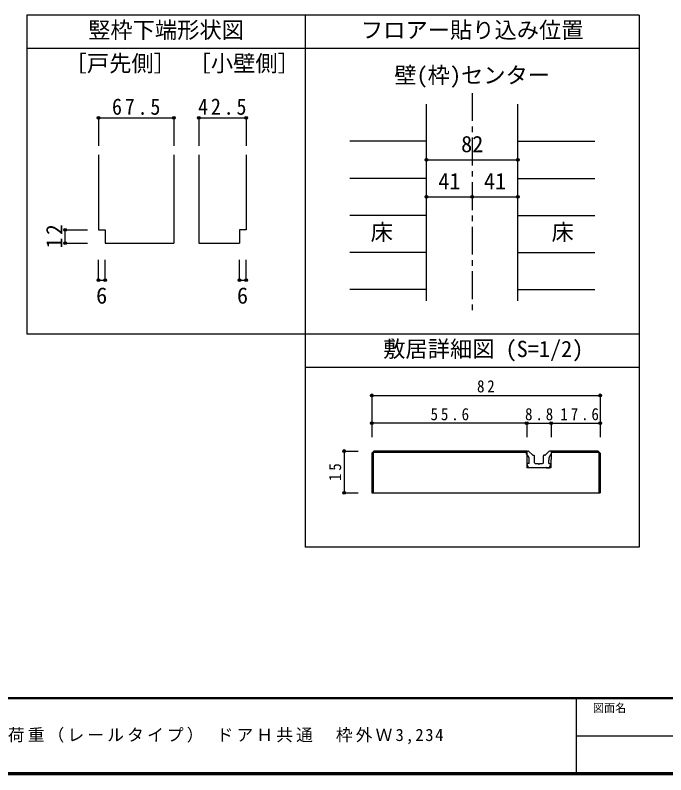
# Model space of a CAD drawing. Units: millimetres at full size, sheet at 1:5, with parts at other scales. Extents: x -973 to 977, y -718 to 696.
# Drawn here: x -502 to 82, y -701 to -18 of the extents above; entities that cross this region are included whole.
import ezdxf
from ezdxf.enums import TextEntityAlignment as Align

# ---------------------------------------------------------------- set-up
doc = ezdxf.new("R2010")
doc.units = ezdxf.units.MM
doc.header["$LTSCALE"] = 5
doc.header["$PDMODE"] = 32
doc.header["$PDSIZE"] = 2.5
doc.linetypes.add('CHAIN1', pattern=[8, 5, -1, 1, -1])
for name, color, linetype in [('0-0_補助線', 7, 'Continuous'), ('0-1_通り芯', 4, 'CHAIN1'), ('0-3_仕上げ', 2, 'Continuous'), ('0-4_枠', 3, 'Continuous'), ('0-A_文字', 7, 'Continuous'), ('0-B_寸法', 7, 'Continuous'), ('1-4_枠', 3, 'Continuous'), ('1-7_金物', 7, 'Continuous'), ('1-B_寸法', 7, 'Continuous'), ('F-1_枠', 6, 'Continuous'), ('F-A_文字', 7, 'Continuous')]:
    doc.layers.add(name, color=color, linetype=linetype)
doc.styles.add('ＭＳ ゴシック', font='')
doc.styles.get('ＭＳ ゴシック').set_extended_font_data('MS Gothic')

msp = doc.modelspace()

# ---------------------------------------------------------------- linework, layer by layer
at = {"layer": '0-0_補助線', "color": 4}
for p, q in [((-337.275, -110.68), (-294.775, -110.68)), ((-337.275, -110.68), (-337.275, -135.94)), ((-294.775, -110.68), (-294.775, -135.94))]:
    msp.add_line(p, q, dxfattribs=at)
at = {"layer": '0-0_補助線'}
for p in [(-337.275, -110.68), (-294.775, -110.68)]:
    msp.add_point(p, dxfattribs=at)
at = {"layer": '0-1_通り芯'}
msp.add_line((-91.68, -88.5), (-91.68, -285.007), dxfattribs=at)
at = {"layer": '0-3_仕上げ', "color": 4}
for p, q in [((-132.68, -131.801), (-201.68, -131.801)), ((-50.68, -131.801), (18.32, -131.801)), ((-132.68, -165.103), (-201.68, -165.103)), ((-50.68, -165.103), (18.32, -165.103)), ((-132.68, -198.404), (-201.68, -198.404)), ((-50.68, -198.404), (18.32, -198.404)), ((-132.68, -231.706), (-201.68, -231.706)), ((-50.68, -231.706), (18.32, -231.706)), ((-132.68, -265.007), (-201.68, -265.007)), ((-50.68, -265.007), (18.32, -265.007))]:
    msp.add_line(p, q, dxfattribs=at)
at = {"layer": '0-4_枠'}
for p, q in [((-132.68, -275.007), (-132.68, -98.5)), ((-50.68, -275.007), (-50.68, -98.5)), ((-359.775, -143.981), (-359.775, -223.23)), ((-337.275, -143.981), (-337.275, -223.23)), ((-294.775, -143.981), (-294.775, -211.23)), ((-300.775, -211.23), (-300.775, -223.23)), ((-294.775, -211.23), (-300.775, -211.23)), ((-337.275, -223.23), (-300.775, -223.23))]:
    msp.add_line(p, q, dxfattribs=at)
msp.add_lwpolyline([(-427.275, -143.981), (-427.275, -211.23), (-421.275, -211.23), (-421.275, -223.23), (-359.775, -223.23)], dxfattribs=at)
at = {"layer": '0-A_文字', "color": 3}
for p, q in [((58.32, -18.5), (-491.68, -18.5)), ((-491.68, -18.5), (-491.68, -305.007)), ((-241.68, -18.5), (-241.68, -496.5)), ((58.32, -48.5), (-491.68, -48.5)), ((58.32, -305.007), (-491.68, -305.007)), ((58.32, -335.007), (-241.68, -335.007))]:
    msp.add_line(p, q, dxfattribs=at)
msp.add_lwpolyline([(58.32, -18.5), (58.32, -496.5), (-241.68, -496.5)], dxfattribs=at)
at = {"layer": '0-B_寸法', "color": 4}
for p, q in [((-427.275, -110.68), (-427.275, -135.94)), ((-132.68, -148.452), (-50.68, -148.452)), ((-132.68, -181.753), (-50.68, -181.753)), ((-457.275, -223.23), (-457.275, -211.23)), ((-457.275, -211.23), (-437.275, -211.23)), ((-457.275, -223.23), (-437.275, -223.23)), ((-427.275, -256.43), (-427.275, -238.23)), ((-300.775, -256.43), (-300.775, -238.23))]:
    msp.add_line(p, q, dxfattribs=at)
for points in [[(-427.275, -110.68), (-359.775, -110.68), (-359.775, -135.94)], [(-427.275, -256.43), (-421.275, -256.43), (-421.275, -238.23)], [(-300.775, -256.43), (-294.775, -256.43), (-294.775, -238.23)]]:
    msp.add_lwpolyline(points, dxfattribs=at)
at = {"layer": '0-B_寸法'}
for p in [(-427.275, -110.68), (-359.775, -110.68), (-132.68, -148.452), (-50.68, -148.452), (-132.68, -181.753), (-91.68, -181.753), (-50.68, -181.753), (-457.275, -211.23), (-457.275, -223.23), (-427.275, -256.43), (-421.275, -256.43), (-300.775, -256.43), (-294.775, -256.43)]:
    msp.add_point(p, dxfattribs=at)
at = {"layer": '1-4_枠'}
for p, q in [((-180.001, -410.007), (-181.769, -411.775)), ((-181.74, -411.775), (-181.74, -447.507)), ((-180.519, -411.257), (-180.519, -447.507)), ((-42.769, -411.257), (-180.519, -411.257)), ((-42.769, -410.007), (-180.001, -410.007)), ((-20.769, -410.007), (-20.769, -417.507)), ((21.463, -410.007), (-20.769, -410.007)), ((21.981, -411.257), (-20.769, -411.257)), ((21.463, -410.007), (23.231, -411.775)), ((21.981, -411.257), (21.981, -447.507)), ((23.231, -411.775), (23.231, -447.507)), ((-21.019, -417.507), (-21.019, -425.007)), ((-21.019, -417.507), (-20.769, -417.507)), ((-21.019, -425.007), (-42.519, -425.007)), ((-181.769, -447.507), (23.231, -447.507))]:
    msp.add_line(p, q, dxfattribs=at)
msp.add_lwpolyline([(-42.769, -410.007), (-42.769, -417.507), (-42.519, -417.507), (-42.519, -425.007)], dxfattribs=at)
at = {"layer": '1-7_金物'}
for p, q in [((-37.614, -413.537), (-40.778, -410.373)), ((-37.083, -413.757), (-36.269, -413.757)), ((-35.769, -420.507), (-35.769, -414.257)), ((-27.769, -420.507), (-27.769, -414.257)), ((-26.455, -413.757), (-27.269, -413.757)), ((-25.924, -413.537), (-22.76, -410.373)), ((-20.519, -410.007), (-21.876, -410.007)), ((-20.519, -412.507), (-20.519, -410.007)), ((-40.519, -421.257), (-42.019, -421.257)), ((-40.519, -421.257), (-40.519, -418.097)), ((-35.019, -421.257), (-32.519, -421.257)), ((-32.519, -421.257), (-31.769, -422.007)), ((-31.769, -422.007), (-31.019, -421.257)), ((-31.019, -421.257), (-28.519, -421.257)), ((-23.019, -421.257), (-23.019, -418.097)), ((-23.019, -421.257), (-21.519, -421.257)), ((-22.269, -425.007), (-21.054, -421.941)), ((-26.019, -425.007), (-37.519, -425.007)), ((-25.519, -424.507), (-26.019, -425.007)), ((-25.019, -425.007), (-25.519, -424.507)), ((-25.019, -425.007), (-22.269, -425.007))]:
    msp.add_line(p, q, dxfattribs=at)
for points in [[(-43.019, -412.507), (-43.019, -410.007), (-41.662, -410.007)], [(-38.519, -425.007), (-41.269, -425.007), (-42.484, -421.941)], [(-38.519, -425.007), (-38.019, -424.507), (-37.519, -425.007)]]:
    msp.add_lwpolyline(points, dxfattribs=at)
for centre, radius, start, end in [((-48.019, -418.097), 7.5, 0, 48.19), ((-41.662, -411.257), 1.25, 45, 90), ((-37.083, -413.007), 0.75, 225, 270), ((-36.269, -414.257), 0.5, 0, 90), ((-27.269, -414.257), 0.5, 90, 180), ((-26.455, -413.007), 0.75, 270, 315), ((-15.519, -418.097), 7.5, 131.81, 180), ((-21.876, -411.257), 1.25, 90, 135), ((-42.019, -421.757), 0.5, 90, 201.616), ((-35.019, -420.507), 0.75, 180, 270), ((-28.519, -420.507), 0.75, 270, 0), ((-21.519, -421.757), 0.5, 338.384, 90)]:
    msp.add_arc(centre, radius, start, end, dxfattribs=at)
at = {"layer": '1-B_寸法', "color": 4}
for p, q in [((-181.769, -360.007), (-181.769, -385.007)), ((-42.769, -385.007), (-181.769, -385.007)), ((-181.769, -385.007), (-181.769, -397.507)), ((-42.769, -385.007), (-20.769, -385.007)), ((-42.769, -385.007), (-42.769, -397.507)), ((-20.769, -385.007), (23.231, -385.007)), ((-20.769, -385.007), (-20.769, -397.507)), ((23.231, -385.007), (23.231, -397.507)), ((-206.769, -410.007), (-194.269, -410.007)), ((-206.769, -410.007), (-206.769, -447.507)), ((-206.769, -447.507), (-194.269, -447.507))]:
    msp.add_line(p, q, dxfattribs=at)
msp.add_lwpolyline([(-181.769, -360.007), (23.231, -360.007), (23.231, -385.007)], dxfattribs=at)
at = {"layer": '1-B_寸法'}
for p in [(-181.769, -360.007), (23.231, -360.007), (-181.769, -385.007), (-42.769, -385.007), (-20.769, -385.007), (23.231, -385.007), (-206.769, -410.007), (-206.769, -447.507)]:
    msp.add_point(p, dxfattribs=at)
at = {"layer": 'F-1_枠'}
for p, q in [((976.653, -631.667), (-973.347, -631.667)), ((976.653, -632.5), (-973.347, -632.5)), ((1.653, -632.5), (1.653, -699.167)), ((1.653, -665.833), (974.986, -665.834)), ((976.653, -699.167), (-973.347, -699.167)), ((976.653, -700), (-973.347, -700)), ((976.653, -700.833), (-973.347, -700.833))]:
    msp.add_line(p, q, dxfattribs=at)

# ---------------------------------------------------------------- texts
at = {"layer": '0-0_補助線', "style": 'ＭＳ ゴシック'}
for s, p in [('［戸先側］', (-457.792, -73.5)), ('［小壁側］', (-346.425, -73.5))]:
    msp.add_text(s, height=14.66, dxfattribs=at).set_placement(p, align=Align.BOTTOM_LEFT)
at = {"layer": '0-0_補助線', "insert": (-337.9, -108.18), "char_height": 14.66, "attachment_point": 7, "style": 'ＭＳ ゴシック'}
msp.add_mtext('\\T1.28;\\W0.9;42.5', dxfattribs=at)
at = {"layer": '0-A_文字', "style": 'ＭＳ ゴシック'}
for s, p in [('竪枠下端形状図', (-436.68, -43.5)), ('フロアー貼り込み位置', (-191.68, -43.5)), ('壁(枠)センター', (-161.68, -84.091)), ('床', (-182.93, -225.055)), ('床', (-20.43, -225.055)), ('敷居詳細図 (S=1/2)', (-171.68, -330.007))]:
    msp.add_text(s, height=14.66, dxfattribs=at).set_placement(p, align=Align.BOTTOM_LEFT)
at = {"layer": '0-B_寸法', "style": 'ＭＳ ゴシック'}
for s, p in [('82', (-101.68, -145.952)), ('41', (-122.18, -179.253)), ('41', (-81.18, -179.253)), ('6', (-429.496, -282.004)), ('6', (-302.996, -282.004))]:
    msp.add_text(s, height=14.66, dxfattribs=at).set_placement(p, align=Align.BOTTOM_LEFT)
at = {"layer": '0-B_寸法', "insert": (-415.242, -108.18), "char_height": 14.66, "attachment_point": 7, "style": 'ＭＳ ゴシック'}
msp.add_mtext('\\T1.28;\\W0.9;67.5', dxfattribs=at)
at = {"layer": '0-B_寸法', "insert": (-459.775, -227.855), "char_height": 14.66, "attachment_point": 7, "rotation": 90, "style": 'ＭＳ ゴシック'}
msp.add_mtext('\\T1.27;\\W0.95;12', dxfattribs=at)
at = {"layer": '1-B_寸法', "char_height": 11, "attachment_point": 7, "style": 'ＭＳ ゴシック'}
for s, insert in [('\\T1.36;\\W0.9;82', (-87.394, -357.507)), ('\\T1.38;\\W0.9;55.6', (-129.144, -382.507)), ('\\T1.38;\\W0.9;8.8', (-44.269, -382.507)), ('\\T1.38;\\W0.9;17.6', (-12.512, -382.507))]:
    msp.add_mtext(s, dxfattribs=dict(at, insert=insert))
at = {"layer": '1-B_寸法', "insert": (-209.269, -436.882), "char_height": 11, "attachment_point": 7, "rotation": 90, "style": 'ＭＳ ゴシック'}
msp.add_mtext('\\T1.36;\\W0.9;15', dxfattribs=at)
at = {"layer": 'F-A_文字', "style": 'ＭＳ ゴシック'}
msp.add_text('図面名', height=7.331, dxfattribs=at).set_placement((16.653, -646.667), align=Align.BOTTOM_LEFT)
at = {"layer": 'F-A_文字', "insert": (-847.938, -673.333), "char_height": 11, "attachment_point": 7, "style": 'ＭＳ ゴシック'}
msp.add_mtext('\\T1.19;ソフトアート\u3000引き分け戸\u3000固定枠90\u3000下荷重（レールタイプ）\\~ドアＨ共通\u3000枠外Ｗ3,234', dxfattribs=at)

doc.saveas('drawing.dxf')
